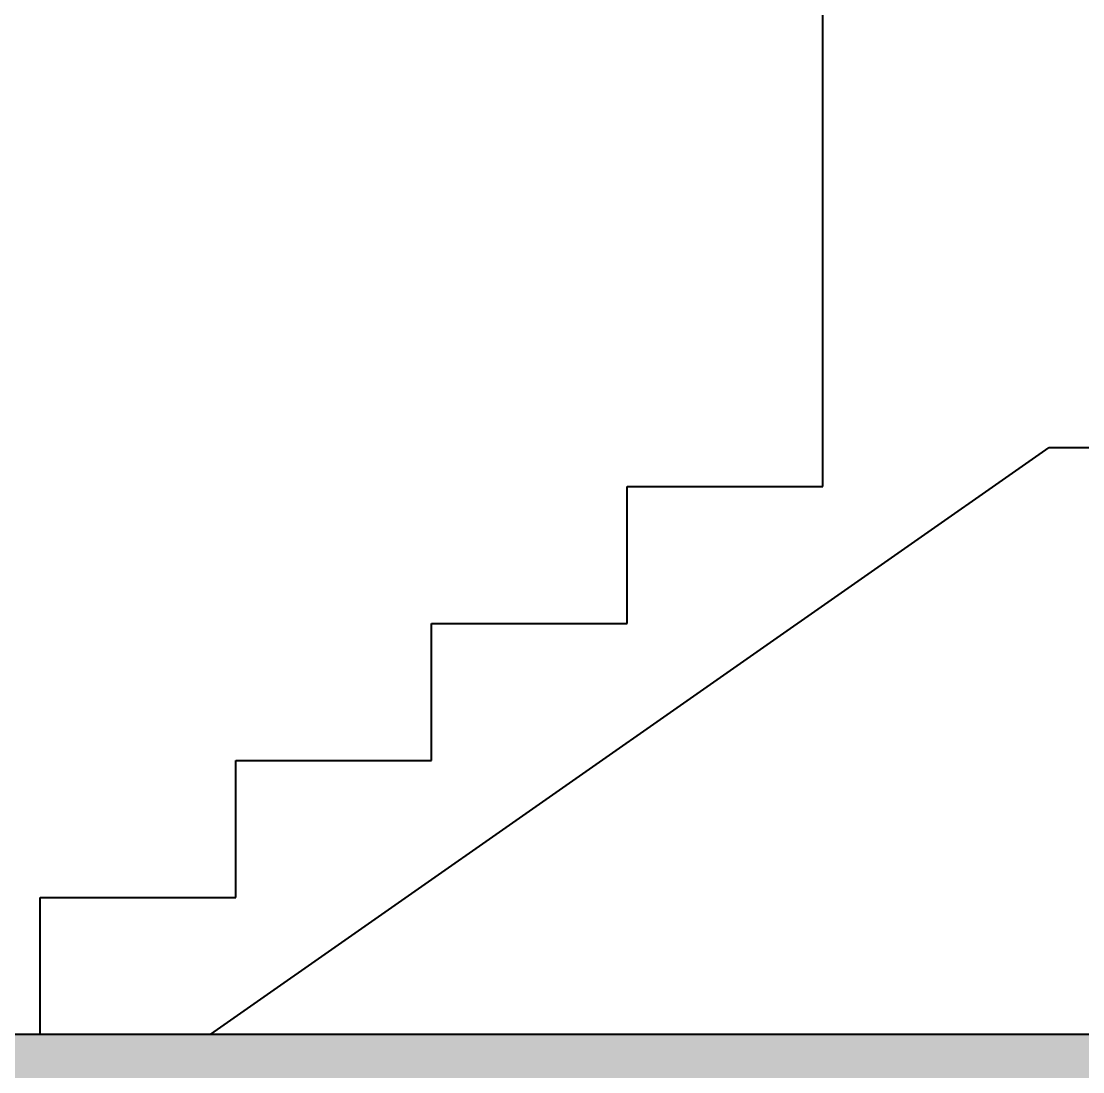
# Model space of a CAD drawing. Header units: inches. Extents: x 160056 to 168773, y -25300 to -22134.
# Drawn here: x 166635.6 to 166689.9, y -24983.6 to -24929.9 of the extents above; entities that cross this region are included whole.
import ezdxf

# ---------------------------------------------------------------- set-up
doc = ezdxf.new("R2010")
doc.units = ezdxf.units.IN
doc.header["$LTSCALE"] = 0.5
doc.header["$MEASUREMENT"] = 0
doc.linetypes.add('CENTER', pattern=[2, 1.25, -0.25, 0.25, -0.25])
for name, color, linetype, lineweight in [('Annotate-Bold.w', 187, 'Continuous', 18), ('Annotations-Bold.w', 177, 'Continuous', 13), ('wall', 1, 'Continuous', 40)]:
    doc.layers.add(name, color=color, linetype=linetype, lineweight=lineweight)

msp = doc.modelspace()

# ---------------------------------------------------------------- hatches: boundary and pattern name
at = {"layer": 'Annotations-Bold.w', "linetype": 'CENTER', "ltscale": 0.3}
h = msp.add_hatch(dxfattribs=at)
h.set_pattern_fill('AR-CONC', color=0, style=0)
h.set_pattern_definition([(50, (10923.528, -2646.63), (7.17260183, -0.62752135), [0.75, -8.25]), (355, (10923.528, -2646.63), (-1.38751334, 7.52192134), [0.6, -6.6]), (100.4514, (10924.1256, -2646.6824), (5.78509382, 6.89439542), [0.6374019, -7.01142112]), (46.1842, (10923.528, -2644.63), (10.6724105, -1.65519014), [1.125, -12.375]), (96.6356, (10924.417, -2644.768), (9.34662706, 9.7411787), [0.9561029, -10.51713]), (351.1842, (10923.528, -2644.63), (9.34661945, 9.741186), [0.9, -9.9]), (21, (10924.528, -2645.13), (5.96907052, -4.0261889), [0.75, -8.25]), (326, (10924.528, -2645.13), (2.43315332, 7.25150045), [0.6, -6.6]), (71.4514, (10925.025, -2645.4656), (8.4022263, 3.22530497), [0.6374019, -7.01142112]), (37.5, (10923.5279, -2646.63), (0.121598553, 3.32893854), [0, -6.52, 0, -6.7, 0, -6.625]), (7.5, (10923.528, -2646.63), (2.630695374, 3.94411712), [0, -3.82, 0, -6.37, 0, -2.525]), (327.5, (10921.2979, -2646.63), (5.33822436, -0.225548717), [0, -2.5, 0, -7.8, 0, -10.35]), (317.5, (10920.298, -2646.63), (5.8318617, 1.00104982), [0, -3.25, 0, -5.18, 0, -7.35])])
h.paths.add_polyline_path([(166588.573, -24986.647), (166588.573, -24993.647), (166597.573, -24993.647), (166597.573, -24986.647), (166716.573, -24986.647), (166716.573, -24993.647), (166725.573, -24993.647), (166725.573, -24981.647), (166457.573, -24981.647), (166457.573, -24993.647), (166466.573, -24993.647), (166466.573, -24986.647)])

# ---------------------------------------------------------------- linework, layer by layer
at = {"layer": 'Annotate-Bold.w', "linetype": 'CENTER', "ltscale": 0.01}
msp.add_line((166396.434, -24981.647), (166785.199, -24981.647), dxfattribs=at)
at = {"layer": 'wall'}
for p, q in [((166676.573, -24946.647), (166676.573, -24916.647)), ((166676.573, -24953.647), (166676.573, -24946.647)), ((166645.292, -24981.647), (166688.149, -24951.647)), ((166688.149, -24951.647), (166716.573, -24951.647)), ((166666.573, -24960.647), (166666.573, -24953.647)), ((166666.573, -24953.647), (166676.573, -24953.647)), ((166656.573, -24967.647), (166656.573, -24960.647)), ((166656.573, -24960.647), (166666.573, -24960.647)), ((166646.573, -24974.647), (166646.573, -24967.647)), ((166646.573, -24967.647), (166656.573, -24967.647)), ((166636.573, -24981.647), (166636.573, -24974.647)), ((166636.573, -24974.647), (166646.573, -24974.647)), ((166457.573, -24981.647), (166725.573, -24981.647))]:
    msp.add_line(p, q, dxfattribs=at)

doc.saveas('drawing.dxf')
